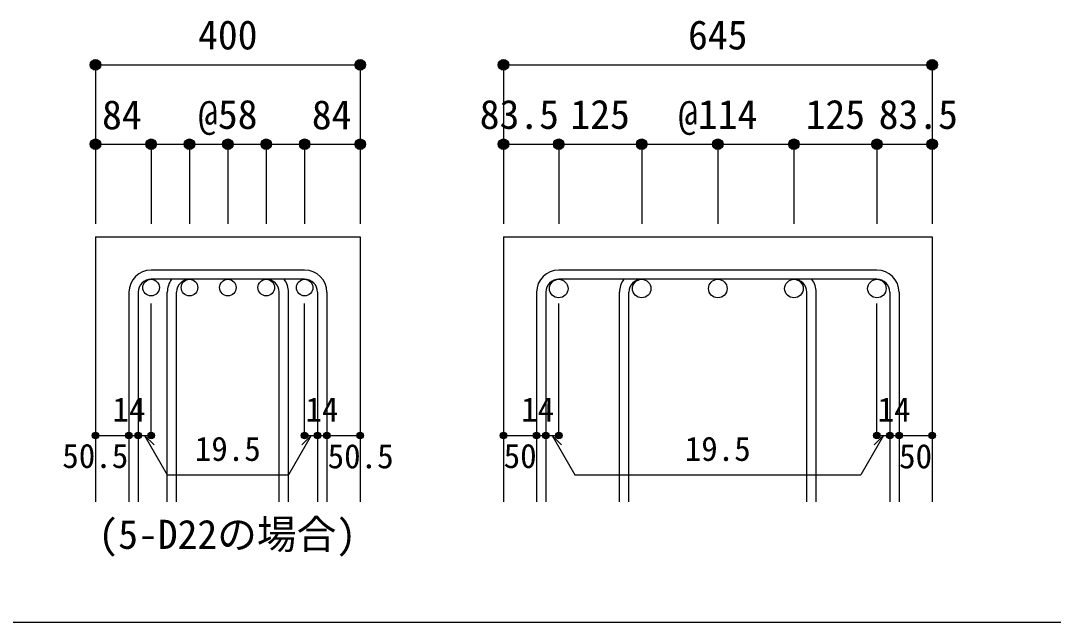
# Model space of a CAD drawing. Units: millimetres at full size, sheet at 1:20. Extents: x -3982 to 3969, y -2797 to 2801.
# Drawn here: x -685 to 875, y -2797 to -1888 of the extents above; entities that cross this region are included whole.
import ezdxf
from ezdxf.enums import TextEntityAlignment as Align

# ---------------------------------------------------------------- set-up
doc = ezdxf.new("R2010")
doc.units = ezdxf.units.MM
doc.header["$LTSCALE"] = 20
doc.header["$PDMODE"] = 32
doc.header["$PDSIZE"] = 10
for name, color, linetype in [('6-1_躯体線', 2, 'Continuous'), ('6-5_梁主筋', 7, 'Continuous'), ('6-6_S.T.P.', 7, 'Continuous'), ('6-7_文字', 7, 'Continuous'), ('6-D_寸法', 4, 'Continuous'), ('F-0_枠', 6, 'Continuous')]:
    doc.layers.add(name, color=color, linetype=linetype)
doc.styles.add('ＭＳ ゴシック', font='')
doc.styles.get('ＭＳ ゴシック').set_extended_font_data('MS Gothic')

msp = doc.modelspace()

# ---------------------------------------------------------------- linework, layer by layer
at = {"layer": '6-1_躯体線'}
for p, q in [((-572.07, -2214.67), (-572.07, -2614.67)), ((-572.07, -2214.67), (-172.07, -2214.67)), ((-172.07, -2214.67), (-172.07, -2614.67)), ((44.4, -2214.67), (44.4, -2614.67)), ((44.4, -2214.67), (692.18, -2214.67)), ((692.18, -2214.67), (692.18, -2614.67))]:
    msp.add_line(p, q, dxfattribs=at)
at = {"layer": '6-5_梁主筋', "color": 3}
for centre, radius in [((-488.07, -2291.17), 12.5), ((-430.07, -2291.17), 12.5), ((-372.07, -2291.17), 12.5), ((-314.07, -2291.17), 12.5), ((-256.07, -2291.17), 12.5), ((127.9, -2292.67), 14), ((253.29, -2292.67), 14), ((368.29, -2292.67), 14), ((483.29, -2292.67), 14), ((608.68, -2292.67), 14)]:
    msp.add_circle(centre, radius, dxfattribs=at)
at = {"layer": '6-6_S.T.P.'}
for p, q in [((-256.07, -2264.67), (-488.07, -2264.67)), ((608.68, -2264.67), (127.9, -2264.67)), ((-256.07, -2278.67), (-488.07, -2278.67)), ((608.68, -2278.67), (127.9, -2278.67)), ((-521.57, -2298.17), (-521.57, -2614.67)), ((-507.57, -2298.17), (-507.57, -2614.67)), ((-463.57, -2614.67), (-463.57, -2298.17)), ((-449.57, -2614.67), (-449.57, -2298.17)), ((-294.57, -2614.67), (-294.57, -2298.17)), ((-280.57, -2614.67), (-280.57, -2298.17)), ((-236.57, -2298.17), (-236.57, -2614.67)), ((-222.57, -2298.17), (-222.57, -2614.67)), ((94.4, -2298.17), (94.4, -2614.67)), ((108.4, -2298.17), (108.4, -2614.67)), ((219.79, -2614.67), (219.79, -2298.17)), ((233.79, -2614.67), (233.79, -2298.17)), ((502.79, -2614.67), (502.79, -2298.17)), ((516.79, -2614.67), (516.79, -2298.17)), ((628.18, -2298.17), (628.18, -2614.67)), ((642.18, -2298.17), (642.18, -2614.67))]:
    msp.add_line(p, q, dxfattribs=at)
for centre, radius, start, end in [((-488.07, -2298.17), 33.5, 90, 180), ((-256.07, -2298.17), 33.5, 0, 90), ((127.9, -2298.17), 33.5, 90, 180), ((608.68, -2298.17), 33.5, 0, 90), ((-488.07, -2298.17), 19.5, 90, 180), ((-430.07, -2298.17), 33.5, 144.40235, 180), ((-430.07, -2298.17), 19.5, 90, 180), ((-314.07, -2298.17), 19.5, 0, 90), ((-314.07, -2298.17), 33.5, 0, 35.59765), ((-256.07, -2298.17), 19.5, 0, 90), ((127.9, -2298.17), 19.5, 90, 180), ((253.29, -2298.17), 33.5, 144.40235, 180), ((253.29, -2298.17), 19.5, 90, 180), ((483.29, -2298.17), 19.5, 0, 90), ((483.29, -2298.17), 33.5, 0, 35.59765), ((608.68, -2298.17), 19.5, 0, 90)]:
    msp.add_arc(centre, radius, start, end, dxfattribs=at)
at = {"layer": '6-D_寸法'}
for p, q in [((-572.07, -1954.67), (-572.07, -2074.67)), ((-572.07, -1954.67), (-172.07, -1954.67)), ((-572.07, -1954.67), (-172.07, -1954.67)), ((-172.07, -1954.67), (-172.07, -2074.67)), ((44.4, -1954.67), (44.4, -2074.67)), ((44.4, -1954.67), (692.18, -1954.67)), ((44.4, -1954.67), (692.18, -1954.67)), ((692.18, -1954.67), (692.18, -2074.67)), ((-572.07, -2074.67), (-572.07, -2194.67)), ((-572.07, -2074.67), (-488.07, -2074.67)), ((-488.07, -2074.67), (-488.07, -2194.67)), ((-488.07, -2074.67), (-256.07, -2074.67)), ((-430.07, -2074.67), (-430.07, -2194.67)), ((-372.07, -2074.67), (-372.07, -2194.67)), ((-314.07, -2074.67), (-314.07, -2194.67)), ((-256.07, -2074.67), (-256.07, -2194.67)), ((-256.07, -2074.67), (-172.07, -2074.67)), ((-172.07, -2074.67), (-172.07, -2194.67)), ((44.4, -2074.67), (127.9, -2074.67)), ((44.4, -2074.67), (44.4, -2194.67)), ((127.9, -2074.67), (127.9, -2194.67)), ((127.9, -2074.67), (368.29, -2074.67)), ((127.9, -2074.67), (253.29, -2074.67)), ((253.29, -2074.67), (253.29, -2194.67)), ((368.29, -2074.67), (608.68, -2074.67)), ((368.29, -2074.67), (368.29, -2194.67)), ((483.29, -2074.67), (483.29, -2194.67)), ((483.29, -2074.67), (608.68, -2074.67)), ((608.68, -2074.67), (608.68, -2194.67)), ((608.68, -2074.67), (692.18, -2074.67)), ((692.18, -2074.67), (692.18, -2194.67)), ((-488.07, -2514.67), (-488.07, -2315.34)), ((-256.07, -2514.67), (-256.07, -2315.34)), ((127.9, -2514.67), (127.9, -2315.34)), ((608.68, -2514.67), (608.68, -2315.34)), ((-572.07, -2514.67), (-521.57, -2514.67)), ((-521.57, -2514.67), (-488.07, -2514.67)), ((-497.82, -2514.67), (-483.67, -2528.81)), ((-497.82, -2514.67), (-463.59, -2573.95)), ((-246.32, -2514.67), (-280.54, -2573.95)), ((-246.32, -2514.67), (-260.46, -2528.81)), ((-256.07, -2514.67), (-172.07, -2514.67)), ((-236.57, -2514.67), (-222.57, -2514.67)), ((44.4, -2514.67), (94.4, -2514.67)), ((94.4, -2514.67), (127.9, -2514.67)), ((118.15, -2514.67), (132.29, -2528.81)), ((118.15, -2514.67), (152.37, -2573.95)), ((618.43, -2514.67), (584.21, -2573.95)), ((618.43, -2514.67), (604.29, -2528.81)), ((608.68, -2514.67), (692.18, -2514.67)), ((628.18, -2514.67), (642.18, -2514.67)), ((-463.59, -2573.95), (-280.54, -2573.95)), ((152.37, -2573.95), (584.21, -2573.95))]:
    msp.add_line(p, q, dxfattribs=at)
for points in [[(-172.07, -1954.67), (-172.07, -2074.67), (-172.07, -2194.67)], [(692.18, -1954.67), (692.18, -2074.67), (692.18, -2194.67)]]:
    msp.add_lwpolyline(points, dxfattribs=at)
for centre, radius in [((-572.07, -1954.67), 8), ((-572.07, -1954.67), 7.2), ((-572.07, -1954.67), 6.4), ((-572.07, -1954.67), 5.6), ((-572.07, -1954.67), 4.8), ((-172.07, -1954.67), 8), ((-172.07, -1954.67), 7.2), ((-172.07, -1954.67), 6.4), ((-172.07, -1954.67), 5.6), ((-172.07, -1954.67), 4.8), ((44.4, -1954.67), 8), ((44.4, -1954.67), 7.2), ((44.4, -1954.67), 6.4), ((44.4, -1954.67), 5.6), ((44.4, -1954.67), 4.8), ((692.18, -1954.67), 8), ((692.18, -1954.67), 7.2), ((692.18, -1954.67), 6.4), ((692.18, -1954.67), 5.6), ((692.18, -1954.67), 4.8), ((-572.07, -1954.67), 4), ((-572.07, -1954.67), 3.2), ((-572.07, -1954.67), 2.4), ((-572.07, -1954.67), 1.6), ((-572.07, -1954.67), 0.8), ((-172.07, -1954.67), 4), ((-172.07, -1954.67), 3.2), ((-172.07, -1954.67), 2.4), ((-172.07, -1954.67), 1.6), ((-172.07, -1954.67), 0.8), ((44.4, -1954.67), 4), ((44.4, -1954.67), 3.2), ((44.4, -1954.67), 2.4), ((44.4, -1954.67), 1.6), ((44.4, -1954.67), 0.8), ((692.18, -1954.67), 4), ((692.18, -1954.67), 3.2), ((692.18, -1954.67), 2.4), ((692.18, -1954.67), 1.6), ((692.18, -1954.67), 0.8), ((-572.07, -2074.67), 8), ((-572.07, -2074.67), 7.2), ((-572.07, -2074.67), 6.4), ((-572.07, -2074.67), 5.6), ((-572.07, -2074.67), 4.8), ((-572.07, -2074.67), 4), ((-572.07, -2074.67), 3.2), ((-572.07, -2074.67), 2.4), ((-572.07, -2074.67), 1.6), ((-572.07, -2074.67), 0.8), ((-488.07, -2074.67), 8), ((-488.07, -2074.67), 7.2), ((-488.07, -2074.67), 6.4), ((-488.07, -2074.67), 5.6), ((-488.07, -2074.67), 4.8), ((-488.07, -2074.67), 4), ((-488.07, -2074.67), 3.2), ((-488.07, -2074.67), 2.4), ((-488.07, -2074.67), 1.6), ((-488.07, -2074.67), 0.8), ((-430.07, -2074.67), 8), ((-430.07, -2074.67), 7.2), ((-430.07, -2074.67), 6.4), ((-430.07, -2074.67), 5.6), ((-430.07, -2074.67), 4.8), ((-430.07, -2074.67), 4), ((-430.07, -2074.67), 3.2), ((-430.07, -2074.67), 2.4), ((-430.07, -2074.67), 1.6), ((-430.07, -2074.67), 0.8), ((-372.07, -2074.67), 8), ((-372.07, -2074.67), 7.2), ((-372.07, -2074.67), 6.4), ((-372.07, -2074.67), 5.6), ((-372.07, -2074.67), 4.8), ((-372.07, -2074.67), 4), ((-372.07, -2074.67), 3.2), ((-372.07, -2074.67), 2.4), ((-372.07, -2074.67), 1.6), ((-372.07, -2074.67), 0.8), ((-314.07, -2074.67), 8), ((-314.07, -2074.67), 7.2), ((-314.07, -2074.67), 6.4), ((-314.07, -2074.67), 5.6), ((-314.07, -2074.67), 4.8), ((-314.07, -2074.67), 4), ((-314.07, -2074.67), 3.2), ((-314.07, -2074.67), 2.4), ((-314.07, -2074.67), 1.6), ((-314.07, -2074.67), 0.8), ((-256.07, -2074.67), 8), ((-256.07, -2074.67), 7.2), ((-256.07, -2074.67), 6.4), ((-256.07, -2074.67), 5.6), ((-256.07, -2074.67), 4.8), ((-256.07, -2074.67), 4), ((-256.07, -2074.67), 3.2), ((-256.07, -2074.67), 2.4), ((-256.07, -2074.67), 1.6), ((-256.07, -2074.67), 0.8), ((-172.07, -2074.67), 8), ((-172.07, -2074.67), 7.2), ((-172.07, -2074.67), 6.4), ((-172.07, -2074.67), 5.6), ((-172.07, -2074.67), 4.8), ((-172.07, -2074.67), 4), ((-172.07, -2074.67), 3.2), ((-172.07, -2074.67), 2.4), ((-172.07, -2074.67), 1.6), ((-172.07, -2074.67), 0.8), ((44.4, -2074.67), 8), ((44.4, -2074.67), 7.2), ((44.4, -2074.67), 6.4), ((44.4, -2074.67), 5.6), ((44.4, -2074.67), 4.8), ((44.4, -2074.67), 4), ((44.4, -2074.67), 3.2), ((44.4, -2074.67), 2.4), ((44.4, -2074.67), 1.6), ((44.4, -2074.67), 0.8), ((127.9, -2074.67), 8), ((127.9, -2074.67), 7.2), ((127.9, -2074.67), 6.4), ((127.9, -2074.67), 5.6), ((127.9, -2074.67), 4.8), ((127.9, -2074.67), 4), ((127.9, -2074.67), 3.2), ((127.9, -2074.67), 2.4), ((127.9, -2074.67), 1.6), ((127.9, -2074.67), 0.8), ((253.29, -2074.67), 8), ((253.29, -2074.67), 7.2), ((253.29, -2074.67), 6.4), ((253.29, -2074.67), 5.6), ((253.29, -2074.67), 4.8), ((253.29, -2074.67), 4), ((253.29, -2074.67), 3.2), ((253.29, -2074.67), 2.4), ((253.29, -2074.67), 1.6), ((253.29, -2074.67), 0.8), ((368.29, -2074.67), 8), ((368.29, -2074.67), 7.2), ((368.29, -2074.67), 6.4), ((368.29, -2074.67), 5.6), ((368.29, -2074.67), 4.8), ((368.29, -2074.67), 4), ((368.29, -2074.67), 3.2), ((368.29, -2074.67), 2.4), ((368.29, -2074.67), 1.6), ((368.29, -2074.67), 0.8), ((483.29, -2074.67), 8), ((483.29, -2074.67), 7.2), ((483.29, -2074.67), 6.4), ((483.29, -2074.67), 5.6), ((483.29, -2074.67), 4.8), ((483.29, -2074.67), 4), ((483.29, -2074.67), 3.2), ((483.29, -2074.67), 2.4), ((483.29, -2074.67), 1.6), ((483.29, -2074.67), 0.8), ((608.68, -2074.67), 8), ((608.68, -2074.67), 7.2), ((608.68, -2074.67), 6.4), ((608.68, -2074.67), 5.6), ((608.68, -2074.67), 4.8), ((608.68, -2074.67), 4), ((608.68, -2074.67), 3.2), ((608.68, -2074.67), 2.4), ((608.68, -2074.67), 1.6), ((608.68, -2074.67), 0.8), ((692.18, -2074.67), 8), ((692.18, -2074.67), 7.2), ((692.18, -2074.67), 6.4), ((692.18, -2074.67), 5.6), ((692.18, -2074.67), 4.8), ((692.18, -2074.67), 4), ((692.18, -2074.67), 3.2), ((692.18, -2074.67), 2.4), ((692.18, -2074.67), 1.6), ((692.18, -2074.67), 0.8), ((-572.07, -2514.67), 4), ((-572.07, -2514.67), 3.6), ((-572.07, -2514.67), 3.2), ((-572.07, -2514.67), 2.8), ((-572.07, -2514.67), 2.4), ((-521.57, -2514.67), 4), ((-521.57, -2514.67), 3.6), ((-521.57, -2514.67), 3.2), ((-521.57, -2514.67), 2.8), ((-521.57, -2514.67), 2.4), ((-507.57, -2514.67), 4), ((-507.57, -2514.67), 3.6), ((-507.57, -2514.67), 3.2), ((-507.57, -2514.67), 2.8), ((-507.57, -2514.67), 2.4), ((-488.07, -2514.67), 4), ((-488.07, -2514.67), 3.6), ((-488.07, -2514.67), 3.2), ((-488.07, -2514.67), 2.8), ((-488.07, -2514.67), 2.4), ((-256.07, -2514.67), 4), ((-256.07, -2514.67), 3.6), ((-256.07, -2514.67), 3.2), ((-256.07, -2514.67), 2.8), ((-256.07, -2514.67), 2.4), ((-236.57, -2514.67), 4), ((-236.57, -2514.67), 3.6), ((-236.57, -2514.67), 3.2), ((-236.57, -2514.67), 2.8), ((-236.57, -2514.67), 2.4), ((-222.57, -2514.67), 4), ((-222.57, -2514.67), 3.6), ((-222.57, -2514.67), 3.2), ((-222.57, -2514.67), 2.8), ((-222.57, -2514.67), 2.4), ((-172.07, -2514.67), 4), ((-172.07, -2514.67), 3.6), ((-172.07, -2514.67), 3.2), ((-172.07, -2514.67), 2.8), ((-172.07, -2514.67), 2.4), ((44.4, -2514.67), 4), ((44.4, -2514.67), 3.6), ((44.4, -2514.67), 3.2), ((44.4, -2514.67), 2.8), ((44.4, -2514.67), 2.4), ((94.4, -2514.67), 4), ((94.4, -2514.67), 3.6), ((94.4, -2514.67), 3.2), ((94.4, -2514.67), 2.8), ((94.4, -2514.67), 2.4), ((108.4, -2514.67), 4), ((108.4, -2514.67), 3.6), ((108.4, -2514.67), 3.2), ((108.4, -2514.67), 2.8), ((108.4, -2514.67), 2.4), ((127.9, -2514.67), 4), ((127.9, -2514.67), 3.6), ((127.9, -2514.67), 3.2), ((127.9, -2514.67), 2.8), ((127.9, -2514.67), 2.4), ((608.68, -2514.67), 4), ((608.68, -2514.67), 3.6), ((608.68, -2514.67), 3.2), ((608.68, -2514.67), 2.8), ((608.68, -2514.67), 2.4), ((628.18, -2514.67), 4), ((628.18, -2514.67), 3.6), ((628.18, -2514.67), 3.2), ((628.18, -2514.67), 2.8), ((628.18, -2514.67), 2.4), ((642.18, -2514.67), 4), ((642.18, -2514.67), 3.6), ((642.18, -2514.67), 3.2), ((642.18, -2514.67), 2.8), ((642.18, -2514.67), 2.4), ((692.18, -2514.67), 4), ((692.18, -2514.67), 3.6), ((692.18, -2514.67), 3.2), ((692.18, -2514.67), 2.8), ((692.18, -2514.67), 2.4), ((-572.07, -2514.67), 2), ((-572.07, -2514.67), 1.6), ((-572.07, -2514.67), 1.2), ((-572.07, -2514.67), 0.8), ((-572.07, -2514.67), 0.4), ((-521.57, -2514.67), 2), ((-521.57, -2514.67), 1.6), ((-521.57, -2514.67), 1.2), ((-521.57, -2514.67), 0.8), ((-521.57, -2514.67), 0.4), ((-507.57, -2514.67), 2), ((-507.57, -2514.67), 1.6), ((-507.57, -2514.67), 1.2), ((-507.57, -2514.67), 0.8), ((-507.57, -2514.67), 0.4), ((-488.07, -2514.67), 2), ((-488.07, -2514.67), 1.6), ((-488.07, -2514.67), 1.2), ((-488.07, -2514.67), 0.8), ((-488.07, -2514.67), 0.4), ((-256.07, -2514.67), 2), ((-256.07, -2514.67), 1.6), ((-256.07, -2514.67), 1.2), ((-256.07, -2514.67), 0.8), ((-256.07, -2514.67), 0.4), ((-236.57, -2514.67), 2), ((-236.57, -2514.67), 1.6), ((-236.57, -2514.67), 1.2), ((-236.57, -2514.67), 0.8), ((-236.57, -2514.67), 0.4), ((-222.57, -2514.67), 2), ((-222.57, -2514.67), 1.6), ((-222.57, -2514.67), 1.2), ((-222.57, -2514.67), 0.8), ((-222.57, -2514.67), 0.4), ((-172.07, -2514.67), 2), ((-172.07, -2514.67), 1.6), ((-172.07, -2514.67), 1.2), ((-172.07, -2514.67), 0.8), ((-172.07, -2514.67), 0.4), ((44.4, -2514.67), 2), ((44.4, -2514.67), 1.6), ((44.4, -2514.67), 1.2), ((44.4, -2514.67), 0.8), ((44.4, -2514.67), 0.4), ((94.4, -2514.67), 2), ((94.4, -2514.67), 1.6), ((94.4, -2514.67), 1.2), ((94.4, -2514.67), 0.8), ((94.4, -2514.67), 0.4), ((108.4, -2514.67), 2), ((108.4, -2514.67), 1.6), ((108.4, -2514.67), 1.2), ((108.4, -2514.67), 0.8), ((108.4, -2514.67), 0.4), ((127.9, -2514.67), 2), ((127.9, -2514.67), 1.6), ((127.9, -2514.67), 1.2), ((127.9, -2514.67), 0.8), ((127.9, -2514.67), 0.4), ((608.68, -2514.67), 2), ((608.68, -2514.67), 1.6), ((608.68, -2514.67), 1.2), ((608.68, -2514.67), 0.8), ((608.68, -2514.67), 0.4), ((628.18, -2514.67), 2), ((628.18, -2514.67), 1.6), ((628.18, -2514.67), 1.2), ((628.18, -2514.67), 0.8), ((628.18, -2514.67), 0.4), ((642.18, -2514.67), 2), ((642.18, -2514.67), 1.6), ((642.18, -2514.67), 1.2), ((642.18, -2514.67), 0.8), ((642.18, -2514.67), 0.4), ((692.18, -2514.67), 2), ((692.18, -2514.67), 1.6), ((692.18, -2514.67), 1.2), ((692.18, -2514.67), 0.8), ((692.18, -2514.67), 0.4)]:
    msp.add_circle(centre, radius, dxfattribs=at)
at = {"layer": '6-D_寸法', "color": 7}
for p in [(-572.07, -1954.67), (-172.07, -1954.67), (44.4, -1954.67), (692.18, -1954.67), (-572.07, -2074.67), (-488.07, -2074.67), (-430.07, -2074.67), (-372.07, -2074.67), (-314.07, -2074.67), (-256.07, -2074.67), (-172.07, -2074.67), (44.4, -2074.67), (127.9, -2074.67), (253.29, -2074.67), (368.29, -2074.67), (483.29, -2074.67), (608.68, -2074.67), (692.18, -2074.67), (-572.07, -2514.67), (-521.57, -2514.67), (-507.57, -2514.67), (-488.07, -2514.67), (-256.07, -2514.67), (-236.57, -2514.67), (-222.57, -2514.67), (-172.07, -2514.67), (44.4, -2514.67), (94.4, -2514.67), (108.4, -2514.67), (127.9, -2514.67), (608.68, -2514.67), (628.18, -2514.67), (642.18, -2514.67), (692.18, -2514.67)]:
    msp.add_point(p, dxfattribs=at)
at = {"layer": 'F-0_枠'}
msp.add_line((3969.4, -2796.83), (-3981.92, -2796.83), dxfattribs=at)

# ---------------------------------------------------------------- texts
at = {"layer": '6-7_文字', "style": 'ＭＳ ゴシック'}
msp.add_text('(5-D22の場合)', height=43.99, dxfattribs=at).set_placement((-567.73, -2699.08), align=Align.BOTTOM_LEFT)
at = {"layer": '6-D_寸法', "style": 'ＭＳ ゴシック'}
for s, height, p in [('400', 43.99, (-417.07, -1944.67)), ('645', 43.99, (323.29, -1944.67)), ('84', 43.99, (-562.15, -2065.25)), ('@58', 43.99, (-417.07, -2064.67)), ('84', 43.99, (-245.19, -2065.25)), ('83.5', 43.99, (8.51, -2064.71)), ('125', 43.99, (145.6, -2064.67)), ('@114', 43.99, (308.29, -2064.67)), ('125', 43.99, (500.99, -2064.67)), ('83.5', 43.99, (611.37, -2064.71)), ('14', 36.66, (-546.38, -2504.6)), ('14', 36.66, (-254.96, -2504.67)), ('14', 36.66, (71.09, -2504.6)), ('14', 36.66, (609.79, -2504.67)), ('50.5', 36.66, (-622.31, -2574.69)), ('19.5', 36.66, (-422.07, -2563.95)), ('50', 36.66, (44.65, -2574.77)), ('19.5', 36.66, (318.29, -2563.95)), ('50.5', 36.66, (-221.34, -2575.19)), ('50', 36.66, (642.17, -2575.22))]:
    msp.add_text(s, height=height, dxfattribs=at).set_placement(p, align=Align.BOTTOM_LEFT)

doc.saveas('drawing.dxf')
